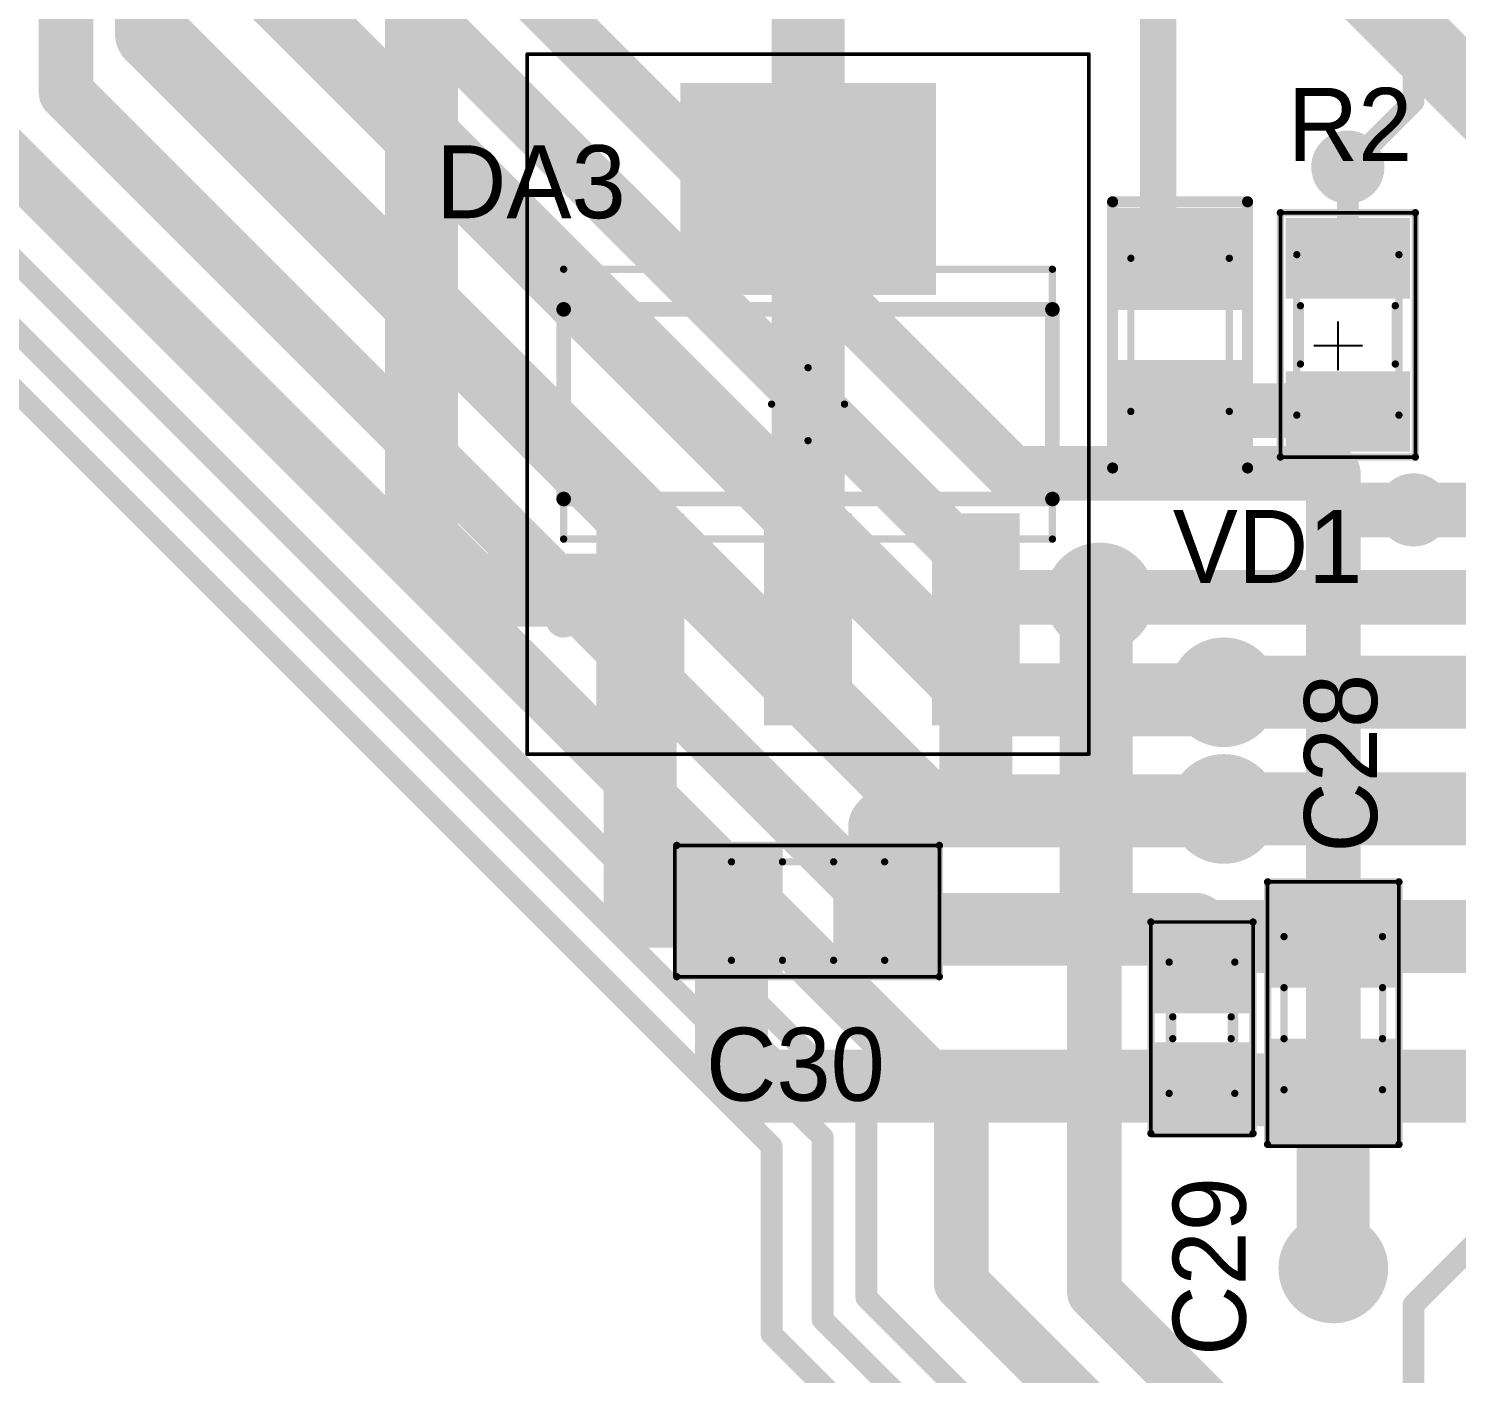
# Model space of a CAD drawing. Header units: millimetres. Extents: x 29 to 180, y 30 to 200.
# Drawn here: x 60.51 to 80.09, y 101.56 to 120 of the extents above; entities that cross this region are included whole.
import ezdxf

# ---------------------------------------------------------------- set-up
doc = ezdxf.new("R2010")
doc.units = ezdxf.units.MM
for name, color, linetype in [('BottomLayer', 5, 'Continuous'), ('BottomSolder', 6, 'Continuous'), ('Mechanical13', 56, 'Continuous'), ('Mechanical15', 56, 'Continuous'), ('MultiLayer', 9, 'Continuous'), ('TopLayer', 1, 'Continuous'), ('TopOverlay', 2, 'Continuous'), ('TopPaste', 8, 'Continuous'), ('TopSolder', 216, 'Continuous'), ('ViaHoleLayer', 16, 'Continuous')]:
    doc.layers.add(name, color=color, linetype=linetype)

# ---------------------------------------------------------------- blocks, each defined once
blk = doc.blocks.new('SMD_C_0805_230')
at = {"layer": 'Mechanical13', "const_width": 0.1}
for points in [[(1.05, 0.675), (-1.05, 0.675)], [(-1.05, -0.675), (-1.05, 0.675)], [(1.05, -0.675), (1.05, 0.675)], [(1.05, -0.675), (-1.05, -0.675)]]:
    blk.add_lwpolyline(points, dxfattribs=at)
at = {"layer": 'Mechanical13', "const_width": 0.05}
for points in [[(-1.075, 0.675, 1), (-1.025, 0.675, 1)], [(-1.075, 0.675, 1), (-1.025, 0.675, 1)], [(1.025, 0.675, 1), (1.075, 0.675, 1)], [(1.025, 0.675, 1), (1.075, 0.675, 1)], [(-1.075, -0.675, 1), (-1.025, -0.675, 1)], [(-1.075, -0.675, 1), (-1.025, -0.675, 1)], [(1.025, -0.675, 1), (1.075, -0.675, 1)], [(1.025, -0.675, 1), (1.075, -0.675, 1)]]:
    blk.add_lwpolyline(points, format="xyb", close=True, dxfattribs=at)
at = {"layer": 'Mechanical15', "const_width": 0.05}
for points in [[(1.825, 0.9), (-1.8, 0.9)], [(-1.8, -0.9), (-1.8, 0.9)], [(1.825, -0.9), (1.825, 0.9)], [(1.825, -0.9), (-1.8, -0.9)]]:
    blk.add_lwpolyline(points, dxfattribs=at)
at = {"layer": 'Mechanical15', "const_width": 0.025}
for points in [[(-1.812, 0.9, 1), (-1.787, 0.9, 1)], [(-1.812, 0.9, 1), (-1.787, 0.9, 1)], [(1.813, 0.9, 1), (1.837, 0.9, 1)], [(1.813, 0.9, 1), (1.837, 0.9, 1)], [(-1.812, -0.9, 1), (-1.787, -0.9, 1)], [(-1.812, -0.9, 1), (-1.787, -0.9, 1)], [(1.813, -0.9, 1), (1.837, -0.9, 1)], [(1.813, -0.9, 1), (1.837, -0.9, 1)]]:
    blk.add_lwpolyline(points, format="xyb", close=True, dxfattribs=at)
at = {"layer": 'TopLayer'}
for points in [[(-0.45, -0.75), (-0.45, 0.75), (-1.65, -0.75), (-1.65, 0.75)], [(1.65, -0.75), (1.65, 0.75), (0.45, -0.75), (0.45, 0.75)]]:
    blk.add_solid(points, dxfattribs=at)
at = {"layer": 'TopOverlay', "const_width": 0.1}
for points in [[(-1.8, -0.9), (-1.8, 0.9)], [(1.8, 0.9), (-1.8, 0.9)], [(1.8, -0.9), (1.8, 0.9)], [(0.35, 0.675), (-0.35, 0.675)], [(0.35, -0.675), (-0.35, -0.675)], [(1.8, -0.9), (-1.8, -0.9)]]:
    blk.add_lwpolyline(points, dxfattribs=at)
at = {"layer": 'TopOverlay', "const_width": 0.05}
for points in [[(-1.825, 0.9, 1), (-1.775, 0.9, 1)], [(-1.825, 0.9, 1), (-1.775, 0.9, 1)], [(1.775, 0.9, 1), (1.825, 0.9, 1)], [(1.775, 0.9, 1), (1.825, 0.9, 1)], [(-0.375, 0.675, 1), (-0.325, 0.675, 1)], [(0.325, 0.675, 1), (0.375, 0.675, 1)], [(-0.375, -0.675, 1), (-0.325, -0.675, 1)], [(0.325, -0.675, 1), (0.375, -0.675, 1)], [(-1.825, -0.9, 1), (-1.775, -0.9, 1)], [(-1.825, -0.9, 1), (-1.775, -0.9, 1)], [(1.775, -0.9, 1), (1.825, -0.9, 1)], [(1.775, -0.9, 1), (1.825, -0.9, 1)]]:
    blk.add_lwpolyline(points, format="xyb", close=True, dxfattribs=at)
at = {"layer": 'TopPaste'}
for points in [[(-0.45, -0.75), (-0.45, 0.75), (-1.65, -0.75), (-1.65, 0.75)], [(1.65, -0.75), (1.65, 0.75), (0.45, -0.75), (0.45, 0.75)]]:
    blk.add_solid(points, dxfattribs=at)
at = {"layer": 'TopSolder'}
for points in [[(-0.348, -0.852), (-0.348, 0.852), (-1.752, -0.852), (-1.752, 0.852)], [(1.752, -0.852), (1.752, 0.852), (0.348, -0.852), (0.348, 0.852)]]:
    blk.add_solid(points, dxfattribs=at)
blk = doc.blocks.new('SMD_C_0603_231')
at = {"layer": 'Mechanical13', "const_width": 0.1}
for points in [[(-0.9, 0.45), (-0.9, -0.45)], [(-0.9, 0.45), (0.9, 0.45)], [(0.9, 0.45), (0.9, -0.45)], [(-0.9, -0.45), (0.9, -0.45)]]:
    blk.add_lwpolyline(points, dxfattribs=at)
at = {"layer": 'Mechanical13', "const_width": 0.05}
for points in [[(-0.925, 0.45, 1), (-0.875, 0.45, 1)], [(-0.925, 0.45, 1), (-0.875, 0.45, 1)], [(0.875, 0.45, 1), (0.925, 0.45, 1)], [(0.875, 0.45, 1), (0.925, 0.45, 1)], [(-0.925, -0.45, 1), (-0.875, -0.45, 1)], [(-0.925, -0.45, 1), (-0.875, -0.45, 1)], [(0.875, -0.45, 1), (0.925, -0.45, 1)], [(0.875, -0.45, 1), (0.925, -0.45, 1)]]:
    blk.add_lwpolyline(points, format="xyb", close=True, dxfattribs=at)
at = {"layer": 'Mechanical15', "const_width": 0.05}
for points in [[(-1.475, 0.7), (-1.475, -0.7)], [(-1.475, 0.7), (1.45, 0.7)], [(1.45, 0.7), (1.45, -0.7)], [(-1.475, -0.7), (1.45, -0.7)]]:
    blk.add_lwpolyline(points, dxfattribs=at)
at = {"layer": 'Mechanical15', "const_width": 0.025}
for points in [[(-1.488, 0.7, 1), (-1.463, 0.7, 1)], [(-1.488, 0.7, 1), (-1.463, 0.7, 1)], [(1.438, 0.7, 1), (1.462, 0.7, 1)], [(1.438, 0.7, 1), (1.462, 0.7, 1)], [(-1.488, -0.7, 1), (-1.463, -0.7, 1)], [(-1.488, -0.7, 1), (-1.463, -0.7, 1)], [(1.438, -0.7, 1), (1.462, -0.7, 1)], [(1.438, -0.7, 1), (1.462, -0.7, 1)]]:
    blk.add_lwpolyline(points, format="xyb", close=True, dxfattribs=at)
at = {"layer": 'TopLayer'}
for points in [[(-0.3, -0.55), (-0.3, 0.55), (-1.3, -0.55), (-1.3, 0.55)], [(1.3, -0.55), (1.3, 0.55), (0.3, -0.55), (0.3, 0.55)]]:
    blk.add_solid(points, dxfattribs=at)
at = {"layer": 'TopOverlay', "const_width": 0.1}
for points in [[(-1.45, 0.7), (-1.45, -0.7)], [(-1.45, 0.7), (1.45, 0.7)], [(1.45, 0.7), (1.45, -0.7)], [(-0.15, 0.4), (0.15, 0.4)], [(-0.15, -0.4), (0.15, -0.4)], [(-1.45, -0.7), (1.45, -0.7)]]:
    blk.add_lwpolyline(points, dxfattribs=at)
at = {"layer": 'TopOverlay', "const_width": 0.05}
for points in [[(-1.475, 0.7, 1), (-1.425, 0.7, 1)], [(-1.475, 0.7, 1), (-1.425, 0.7, 1)], [(1.425, 0.7, 1), (1.475, 0.7, 1)], [(1.425, 0.7, 1), (1.475, 0.7, 1)], [(-0.175, 0.4, 1), (-0.125, 0.4, 1)], [(0.125, 0.4, 1), (0.175, 0.4, 1)], [(-0.175, -0.4, 1), (-0.125, -0.4, 1)], [(0.125, -0.4, 1), (0.175, -0.4, 1)], [(-1.475, -0.7, 1), (-1.425, -0.7, 1)], [(-1.475, -0.7, 1), (-1.425, -0.7, 1)], [(1.425, -0.7, 1), (1.475, -0.7, 1)], [(1.425, -0.7, 1), (1.475, -0.7, 1)]]:
    blk.add_lwpolyline(points, format="xyb", close=True, dxfattribs=at)
at = {"layer": 'TopPaste'}
for points in [[(-0.3, -0.55), (-0.3, 0.55), (-1.3, -0.55), (-1.3, 0.55)], [(1.3, -0.55), (1.3, 0.55), (0.3, -0.55), (0.3, 0.55)]]:
    blk.add_solid(points, dxfattribs=at)
at = {"layer": 'TopSolder'}
for points in [[(-0.198, -0.652), (-0.198, 0.652), (-1.402, -0.652), (-1.402, 0.652)], [(1.402, -0.652), (1.402, 0.652), (0.198, -0.652), (0.198, 0.652)]]:
    blk.add_solid(points, dxfattribs=at)
blk = doc.blocks.new('SMD_C_0805_232')
at = {"layer": 'Mechanical13', "const_width": 0.1}
for points in [[(1.05, 0.675), (-1.05, 0.675)], [(-1.05, 0.675), (-1.05, -0.675)], [(1.05, 0.675), (1.05, -0.675)], [(1.05, -0.675), (-1.05, -0.675)]]:
    blk.add_lwpolyline(points, dxfattribs=at)
at = {"layer": 'Mechanical13', "const_width": 0.05}
for points in [[(-1.075, 0.675, 1), (-1.025, 0.675, 1)], [(-1.075, 0.675, 1), (-1.025, 0.675, 1)], [(1.025, 0.675, 1), (1.075, 0.675, 1)], [(1.025, 0.675, 1), (1.075, 0.675, 1)], [(-1.075, -0.675, 1), (-1.025, -0.675, 1)], [(-1.075, -0.675, 1), (-1.025, -0.675, 1)], [(1.025, -0.675, 1), (1.075, -0.675, 1)], [(1.025, -0.675, 1), (1.075, -0.675, 1)]]:
    blk.add_lwpolyline(points, format="xyb", close=True, dxfattribs=at)
at = {"layer": 'Mechanical15', "const_width": 0.05}
for points in [[(1.825, 0.9), (-1.8, 0.9)], [(-1.8, 0.9), (-1.8, -0.9)], [(1.825, 0.9), (1.825, -0.9)], [(1.825, -0.9), (-1.8, -0.9)]]:
    blk.add_lwpolyline(points, dxfattribs=at)
at = {"layer": 'Mechanical15', "const_width": 0.025}
for points in [[(-1.812, 0.9, 1), (-1.787, 0.9, 1)], [(-1.812, 0.9, 1), (-1.787, 0.9, 1)], [(1.813, 0.9, 1), (1.837, 0.9, 1)], [(1.813, 0.9, 1), (1.837, 0.9, 1)], [(-1.812, -0.9, 1), (-1.787, -0.9, 1)], [(-1.812, -0.9, 1), (-1.787, -0.9, 1)], [(1.813, -0.9, 1), (1.837, -0.9, 1)], [(1.813, -0.9, 1), (1.837, -0.9, 1)]]:
    blk.add_lwpolyline(points, format="xyb", close=True, dxfattribs=at)
at = {"layer": 'TopLayer'}
for points in [[(-0.45, -0.75), (-0.45, 0.75), (-1.65, -0.75), (-1.65, 0.75)], [(1.65, -0.75), (1.65, 0.75), (0.45, -0.75), (0.45, 0.75)]]:
    blk.add_solid(points, dxfattribs=at)
at = {"layer": 'TopOverlay', "const_width": 0.1}
for points in [[(-1.8, 0.9), (-1.8, -0.9)], [(1.8, 0.9), (-1.8, 0.9)], [(1.8, 0.9), (1.8, -0.9)], [(0.35, 0.675), (-0.35, 0.675)], [(0.35, -0.675), (-0.35, -0.675)], [(1.8, -0.9), (-1.8, -0.9)]]:
    blk.add_lwpolyline(points, dxfattribs=at)
at = {"layer": 'TopOverlay', "const_width": 0.05}
for points in [[(-1.825, 0.9, 1), (-1.775, 0.9, 1)], [(-1.825, 0.9, 1), (-1.775, 0.9, 1)], [(1.775, 0.9, 1), (1.825, 0.9, 1)], [(1.775, 0.9, 1), (1.825, 0.9, 1)], [(-0.375, 0.675, 1), (-0.325, 0.675, 1)], [(0.325, 0.675, 1), (0.375, 0.675, 1)], [(-0.375, -0.675, 1), (-0.325, -0.675, 1)], [(0.325, -0.675, 1), (0.375, -0.675, 1)], [(-1.825, -0.9, 1), (-1.775, -0.9, 1)], [(-1.825, -0.9, 1), (-1.775, -0.9, 1)], [(1.775, -0.9, 1), (1.825, -0.9, 1)], [(1.775, -0.9, 1), (1.825, -0.9, 1)]]:
    blk.add_lwpolyline(points, format="xyb", close=True, dxfattribs=at)
at = {"layer": 'TopPaste'}
for points in [[(-0.45, -0.75), (-0.45, 0.75), (-1.65, -0.75), (-1.65, 0.75)], [(1.65, -0.75), (1.65, 0.75), (0.45, -0.75), (0.45, 0.75)]]:
    blk.add_solid(points, dxfattribs=at)
at = {"layer": 'TopSolder'}
for points in [[(-0.348, -0.852), (-0.348, 0.852), (-1.752, -0.852), (-1.752, 0.852)], [(1.752, -0.852), (1.752, 0.852), (0.348, -0.852), (0.348, 0.852)]]:
    blk.add_solid(points, dxfattribs=at)
blk = doc.blocks.new('SOT_223_M_374')
at = {"layer": 'Mechanical13', "const_width": 0.1}
for points in [[(-1.85, 3.35), (1.85, 3.35)], [(-1.85, 3.35), (-1.85, -3.35)], [(1.85, 3.35), (1.85, -3.35)], [(-1.85, -3.35), (1.85, -3.35)]]:
    blk.add_lwpolyline(points, dxfattribs=at)
at = {"layer": 'Mechanical13', "const_width": 0.05}
for points in [[(-1.875, 3.35, 1), (-1.825, 3.35, 1)], [(-1.875, 3.35, 1), (-1.825, 3.35, 1)], [(1.825, 3.35, 1), (1.875, 3.35, 1)], [(1.825, 3.35, 1), (1.875, 3.35, 1)], [(-1.875, -3.35, 1), (-1.825, -3.35, 1)], [(-1.875, -3.35, 1), (-1.825, -3.35, 1)], [(1.825, -3.35, 1), (1.875, -3.35, 1)], [(1.825, -3.35, 1), (1.875, -3.35, 1)]]:
    blk.add_lwpolyline(points, format="xyb", close=True, dxfattribs=at)
at = {"layer": 'Mechanical15'}
for points, const_width in [([(-4.8, 3.85), (4.8, 3.85)], 0.05), ([(-4.8, 3.85), (-4.8, -3.85)], 0.05), ([(4.8, 3.85), (4.8, -3.85)], 0.05), ([(0, 0.5), (0, -0.5)], 0.1), ([(-0.5, 0), (0.5, 0)], 0.1), ([(-4.8, -3.85), (4.8, -3.85)], 0.05)]:
    blk.add_lwpolyline(points, dxfattribs=dict(at, const_width=const_width))
for points, const_width in [([(-4.812, 3.85, 1), (-4.787, 3.85, 1)], 0.025), ([(-4.812, 3.85, 1), (-4.787, 3.85, 1)], 0.025), ([(4.788, 3.85, 1), (4.812, 3.85, 1)], 0.025), ([(4.788, 3.85, 1), (4.812, 3.85, 1)], 0.025), ([(-0.025, 0.5, 1), (0.025, 0.5, 1)], 0.05), ([(-0.525, 0, 1), (-0.475, 0, 1)], 0.05), ([(0.475, 0, 1), (0.525, 0, 1)], 0.05), ([(-0.025, -0.5, 1), (0.025, -0.5, 1)], 0.05), ([(-4.812, -3.85, 1), (-4.787, -3.85, 1)], 0.025), ([(-4.812, -3.85, 1), (-4.787, -3.85, 1)], 0.025), ([(4.788, -3.85, 1), (4.812, -3.85, 1)], 0.025), ([(4.788, -3.85, 1), (4.812, -3.85, 1)], 0.025)]:
    blk.add_lwpolyline(points, format="xyb", close=True, dxfattribs=dict(at, const_width=const_width))
at = {"layer": 'TopLayer'}
for points in [[(-1.6, 1.8), (-1.6, 2.8), (-4.3, 1.8), (-4.3, 2.8)], [(4.3, -1.65), (4.3, 1.65), (1.6, -1.65), (1.6, 1.65)], [(-1.6, -0.5), (-1.6, 0.5), (-4.3, -0.5), (-4.3, 0.5)], [(-1.6, -2.8), (-1.6, -1.8), (-4.3, -2.8), (-4.3, -1.8)]]:
    blk.add_solid(points, dxfattribs=at)
at = {"layer": 'TopOverlay'}
for points, const_width in [([(-2.825, 3.35, 1), (-3.075, 3.35, 1)], 0.25), ([(-3.137, 3.35, 1), (-3.013, 3.35, 1)], 0.125), ([(-2.887, 3.35, 1), (-2.762, 3.35, 1)], 0.125), ([(-1.35, 3.35, 1), (-1.25, 3.35, 1)], 0.1), ([(-1.35, 3.35, 1), (-1.25, 3.35, 1)], 0.1), ([(1.25, 3.35, 1), (1.35, 3.35, 1)], 0.1), ([(1.25, 3.35, 1), (1.35, 3.35, 1)], 0.1), ([(-1.35, -3.35, 1), (-1.25, -3.35, 1)], 0.1), ([(-1.35, -3.35, 1), (-1.25, -3.35, 1)], 0.1), ([(1.25, -3.35, 1), (1.35, -3.35, 1)], 0.1), ([(1.25, -3.35, 1), (1.35, -3.35, 1)], 0.1)]:
    blk.add_lwpolyline(points, format="xyb", close=True, dxfattribs=dict(at, const_width=const_width))
at = {"layer": 'TopOverlay', "const_width": 0.2}
for points in [[(-1.3, 3.35), (1.3, 3.35)], [(-1.3, 3.35), (-1.3, -3.35)], [(1.3, 3.35), (1.3, -3.35)], [(-1.3, -3.35), (1.3, -3.35)]]:
    blk.add_lwpolyline(points, dxfattribs=at)
at = {"layer": 'TopPaste'}
for points in [[(-1.6, 1.8), (-1.6, 2.8), (-4.3, 1.8), (-4.3, 2.8)], [(4.3, -1.65), (4.3, 1.65), (1.6, -1.65), (1.6, 1.65)], [(-1.6, -0.5), (-1.6, 0.5), (-4.3, -0.5), (-4.3, 0.5)], [(-1.6, -2.8), (-1.6, -1.8), (-4.3, -2.8), (-4.3, -1.8)]]:
    blk.add_solid(points, dxfattribs=at)
at = {"layer": 'TopSolder'}
for points in [[(-1.498, 1.698), (-1.498, 2.902), (-4.402, 1.698), (-4.402, 2.902)], [(4.402, -1.752), (4.402, 1.752), (1.498, -1.752), (1.498, 1.752)], [(-1.498, -0.602), (-1.498, 0.602), (-4.402, -0.602), (-4.402, 0.602)], [(-1.498, -2.902), (-1.498, -1.698), (-4.402, -2.902), (-4.402, -1.698)]]:
    blk.add_solid(points, dxfattribs=at)
blk = doc.blocks.new('SMD_R_0805_421')
at = {"layer": 'Mechanical13', "const_width": 0.1}
for points in [[(1.1, 0.7), (-1.1, 0.7)], [(-1.1, -0.7), (-1.1, 0.7)], [(1.1, -0.7), (1.1, 0.7)], [(1.1, -0.7), (-1.1, -0.7)]]:
    blk.add_lwpolyline(points, dxfattribs=at)
at = {"layer": 'Mechanical13', "const_width": 0.05}
for points in [[(-1.125, 0.7, 1), (-1.075, 0.7, 1)], [(-1.125, 0.7, 1), (-1.075, 0.7, 1)], [(1.075, 0.7, 1), (1.125, 0.7, 1)], [(1.075, 0.7, 1), (1.125, 0.7, 1)], [(-1.125, -0.7, 1), (-1.075, -0.7, 1)], [(-1.125, -0.7, 1), (-1.075, -0.7, 1)], [(1.075, -0.7, 1), (1.125, -0.7, 1)], [(1.075, -0.7, 1), (1.125, -0.7, 1)]]:
    blk.add_lwpolyline(points, format="xyb", close=True, dxfattribs=at)
at = {"layer": 'Mechanical15', "const_width": 0.05}
for points in [[(1.675, 0.925), (-1.675, 0.925)], [(-1.675, -0.925), (-1.675, 0.925)], [(1.675, -0.925), (1.675, 0.925)], [(1.675, -0.925), (-1.675, -0.925)]]:
    blk.add_lwpolyline(points, dxfattribs=at)
at = {"layer": 'Mechanical15', "const_width": 0.025}
for points in [[(-1.687, 0.925, 1), (-1.663, 0.925, 1)], [(-1.687, 0.925, 1), (-1.663, 0.925, 1)], [(1.663, 0.925, 1), (1.687, 0.925, 1)], [(1.663, 0.925, 1), (1.687, 0.925, 1)], [(-1.687, -0.925, 1), (-1.663, -0.925, 1)], [(-1.687, -0.925, 1), (-1.663, -0.925, 1)], [(1.663, -0.925, 1), (1.687, -0.925, 1)], [(1.663, -0.925, 1), (1.687, -0.925, 1)]]:
    blk.add_lwpolyline(points, format="xyb", close=True, dxfattribs=at)
at = {"layer": 'TopLayer'}
for points in [[(-0.6, -0.75), (-0.6, 0.75), (-1.5, -0.75), (-1.5, 0.75)], [(1.5, -0.75), (1.5, 0.75), (0.6, -0.75), (0.6, 0.75)]]:
    blk.add_solid(points, dxfattribs=at)
at = {"layer": 'TopOverlay', "const_width": 0.1}
for points in [[(-1.675, -0.925), (-1.675, 0.925)], [(1.675, 0.925), (-1.675, 0.925)], [(1.675, -0.925), (1.675, 0.925)], [(0.4, 0.65), (-0.4, 0.65)], [(0.4, -0.65), (-0.4, -0.65)], [(1.675, -0.925), (-1.675, -0.925)]]:
    blk.add_lwpolyline(points, dxfattribs=at)
at = {"layer": 'TopOverlay', "const_width": 0.05}
for points in [[(-1.7, 0.925, 1), (-1.65, 0.925, 1)], [(-1.7, 0.925, 1), (-1.65, 0.925, 1)], [(1.65, 0.925, 1), (1.7, 0.925, 1)], [(1.65, 0.925, 1), (1.7, 0.925, 1)], [(-0.425, 0.65, 1), (-0.375, 0.65, 1)], [(0.375, 0.65, 1), (0.425, 0.65, 1)], [(-0.425, -0.65, 1), (-0.375, -0.65, 1)], [(0.375, -0.65, 1), (0.425, -0.65, 1)], [(-1.7, -0.925, 1), (-1.65, -0.925, 1)], [(-1.7, -0.925, 1), (-1.65, -0.925, 1)], [(1.65, -0.925, 1), (1.7, -0.925, 1)], [(1.65, -0.925, 1), (1.7, -0.925, 1)]]:
    blk.add_lwpolyline(points, format="xyb", close=True, dxfattribs=at)
at = {"layer": 'TopPaste'}
for points in [[(-0.6, -0.75), (-0.6, 0.75), (-1.5, -0.75), (-1.5, 0.75)], [(1.5, -0.75), (1.5, 0.75), (0.6, -0.75), (0.6, 0.75)]]:
    blk.add_solid(points, dxfattribs=at)
at = {"layer": 'TopSolder'}
for points in [[(-0.498, -0.852), (-0.498, 0.852), (-1.602, -0.852), (-1.602, 0.852)], [(1.602, -0.852), (1.602, 0.852), (0.498, -0.852), (0.498, 0.852)]]:
    blk.add_solid(points, dxfattribs=at)
blk = doc.blocks.new('SMD_LED_LL_GREEN_548')
at = {"layer": 'Mechanical13', "const_width": 0.1}
for points in [[(1.05, 0.675), (-1.05, 0.675)], [(-1.05, -0.675), (-1.05, 0.675)], [(1.05, -0.675), (1.05, 0.675)], [(1.05, -0.675), (-1.05, -0.675)]]:
    blk.add_lwpolyline(points, dxfattribs=at)
at = {"layer": 'Mechanical13', "const_width": 0.05}
for points in [[(-1.075, 0.675, 1), (-1.025, 0.675, 1)], [(-1.075, 0.675, 1), (-1.025, 0.675, 1)], [(1.025, 0.675, 1), (1.075, 0.675, 1)], [(1.025, 0.675, 1), (1.075, 0.675, 1)], [(-1.075, -0.675, 1), (-1.025, -0.675, 1)], [(-1.075, -0.675, 1), (-1.025, -0.675, 1)], [(1.025, -0.675, 1), (1.075, -0.675, 1)], [(1.025, -0.675, 1), (1.075, -0.675, 1)]]:
    blk.add_lwpolyline(points, format="xyb", close=True, dxfattribs=at)
at = {"layer": 'TopLayer'}
for points in [[(-0.445, -0.749), (-0.445, 0.749), (-1.638, -0.749), (-1.638, 0.749)], [(1.638, -0.749), (1.638, 0.749), (0.445, -0.749), (0.445, 0.749)]]:
    blk.add_solid(points, dxfattribs=at)
at = {"layer": 'TopOverlay'}
for p, q in [((0.15, 2.5), (0.15, 1.834)), ((0.483, 2.167), (-0.183, 2.167))]:
    blk.add_line(p, q, dxfattribs=at)
at = {"layer": 'TopOverlay', "const_width": 0.152}
for points in [[(-1.825, -0.925), (-1.825, 0.925)], [(1.825, 0.925), (-1.825, 0.925)], [(1.825, -0.925), (1.825, 0.925)], [(1.825, -0.925), (-1.825, -0.925)]]:
    blk.add_lwpolyline(points, dxfattribs=at)
at = {"layer": 'TopOverlay', "const_width": 0.0762}
for points in [[(-1.863, 0.925, 1), (-1.787, 0.925, 1)], [(-1.863, 0.925, 1), (-1.787, 0.925, 1)], [(1.787, 0.925, 1), (1.863, 0.925, 1)], [(1.787, 0.925, 1), (1.863, 0.925, 1)], [(-1.863, -0.925, 1), (-1.787, -0.925, 1)], [(-1.863, -0.925, 1), (-1.787, -0.925, 1)], [(1.787, -0.925, 1), (1.863, -0.925, 1)], [(1.787, -0.925, 1), (1.863, -0.925, 1)]]:
    blk.add_lwpolyline(points, format="xyb", close=True, dxfattribs=at)
at = {"layer": 'TopPaste'}
for points in [[(-0.445, -0.749), (-0.445, 0.749), (-1.638, -0.749), (-1.638, 0.749)], [(1.638, -0.749), (1.638, 0.749), (0.445, -0.749), (0.445, 0.749)]]:
    blk.add_solid(points, dxfattribs=at)
at = {"layer": 'TopSolder'}
for points in [[(-0.343, -0.851), (-0.343, 0.851), (-1.74, -0.851), (-1.74, 0.851)], [(1.74, -0.851), (1.74, 0.851), (0.343, -0.851), (0.343, 0.851)]]:
    blk.add_solid(points, dxfattribs=at)

msp = doc.modelspace()

# ---------------------------------------------------------------- linework, layer by layer
at = {"layer": 'BottomLayer'}
for points, const_width in [([(62.2, 119.925), (62.2, 173.9)], 1), ([(61.029, 119.121), (61.029, 147.1)], 0.75), ([(65.6, 122.3), (74, 113.9)], 0.75), ([(79.5, 119), (79.5, 121.9)], 0.3), ([(64.6, 121.525), (73.925, 112.2)], 0.75), ([(63.5, 120.925), (73.629, 110.796)], 1), ([(62.2, 119.925), (72.85, 109.275)], 1), ([(61.029, 119.121), (72.6, 107.55)], 0.75), ([(78.6, 118.1), (79.5, 119)], 0.3), ([(60, 118.475), (72.975, 105.5)], 0.75), ([(59.204, 117.946), (72, 105.15)], 0.3), ([(57.596, 117.779), (70.7, 104.675)], 0.3), ([(58.4, 117.8), (71.4, 104.8)], 0.3), ([(74, 113.9), (78.4, 113.9)], 0.75), ([(78.4, 113.3), (78.4, 113.9)], 0.75), ([(78.4, 113.3), (78.5, 113.4)], 0.75), ([(78.5, 113.4), (79.5, 113.4)], 0.75), ([(78.4, 103), (78.4, 113.3)], 0.75), ([(73.925, 112.2), (75.2, 112.2)], 0.75), ([(76.796, 110.796), (76.9, 110.9)], 1), ([(73.629, 110.796), (76.796, 110.796)], 1), ([(72.85, 109.275), (76.875, 109.275)], 1), ([(76.875, 109.275), (76.9, 109.3)], 1), ([(72.6, 107.55), (75.15, 107.55)], 0.75), ([(75.125, 107.525), (75.15, 107.55)], 0.75), ([(75.125, 102.675), (75.125, 107.525)], 0.75), ([(75.15, 107.55), (75.15, 107.65)], 0.75), ([(72.975, 105.5), (73.3, 105.5)], 0.75), ([(73.3, 102.8), (73.3, 105.5)], 0.75), ([(72, 102.6), (72, 105.15)], 0.3), ([(71.4, 102.3), (71.4, 104.8)], 0.3), ([(70.7, 102.1), (70.7, 104.675)], 0.3), ([(79.5, 102.5), (80.5, 103.5)], 0.3), ([(73.3, 102.8), (77.1, 99)], 0.75), ([(75.125, 102.675), (78.471, 99.329)], 0.75), ([(72, 102.6), (73.9, 100.7)], 0.3), ([(79.5, 83.6), (79.5, 102.5)], 0.3), ([(71.4, 102.3), (72.8, 100.9)], 0.3), ([(70.7, 102.1), (72, 100.8)], 0.3)]:
    msp.add_lwpolyline(points, dxfattribs=dict(at, const_width=const_width))
for points, const_width in [([(61.95, 119.925, 1), (62.45, 119.925, 1)], 0.5), ([(61.95, 119.925, 1), (62.45, 119.925, 1)], 0.5), ([(60.842, 119.121, 1), (61.217, 119.121, 1)], 0.375), ([(60.842, 119.121, 1), (61.217, 119.121, 1)], 0.375), ([(79.425, 119, 1), (79.575, 119, 1)], 0.15), ([(79.425, 119, 1), (79.575, 119, 1)], 0.15), ([(78.4, 118.1, 1), (78.8, 118.1, 1)], 0.4), ([(78.525, 118.1, 1), (78.675, 118.1, 1)], 0.15), ([(73.813, 113.9, 1), (74.188, 113.9, 1)], 0.375), ([(73.813, 113.9, 1), (74.188, 113.9, 1)], 0.375), ([(78.213, 113.9, 1), (78.588, 113.9, 1)], 0.375), ([(78.213, 113.9, 1), (78.588, 113.9, 1)], 0.375), ([(78.313, 113.4, 1), (78.688, 113.4, 1)], 0.375), ([(78.313, 113.4, 1), (78.688, 113.4, 1)], 0.375), ([(79.3, 113.4, 1), (79.7, 113.4, 1)], 0.4), ([(79.313, 113.4, 1), (79.688, 113.4, 1)], 0.375), ([(78.213, 113.3, 1), (78.588, 113.3, 1)], 0.375), ([(78.213, 113.3, 1), (78.588, 113.3, 1)], 0.375), ([(78.213, 113.3, 1), (78.588, 113.3, 1)], 0.375), ([(74.875, 112.2, 1), (75.525, 112.2, 1)], 0.65), ([(73.738, 112.2, 1), (74.113, 112.2, 1)], 0.375), ([(73.738, 112.2, 1), (74.113, 112.2, 1)], 0.375), ([(75.013, 112.2, 1), (75.388, 112.2, 1)], 0.375), ([(76.575, 110.9, 1), (77.225, 110.9, 1)], 0.65), ([(76.65, 110.9, 1), (77.15, 110.9, 1)], 0.5), ([(73.379, 110.796, 1), (73.879, 110.796, 1)], 0.5), ([(73.379, 110.796, 1), (73.879, 110.796, 1)], 0.5), ([(76.546, 110.796, 1), (77.046, 110.796, 1)], 0.5), ([(76.546, 110.796, 1), (77.046, 110.796, 1)], 0.5), ([(76.575, 109.3, 1), (77.225, 109.3, 1)], 0.65), ([(72.6, 109.275, 1), (73.1, 109.275, 1)], 0.5), ([(72.6, 109.275, 1), (73.1, 109.275, 1)], 0.5), ([(76.625, 109.275, 1), (77.125, 109.275, 1)], 0.5), ([(76.625, 109.275, 1), (77.125, 109.275, 1)], 0.5), ([(76.65, 109.3, 1), (77.15, 109.3, 1)], 0.5), ([(74.925, 107.65, 1), (75.375, 107.65, 1)], 0.45), ([(72.413, 107.55, 1), (72.788, 107.55, 1)], 0.375), ([(72.413, 107.55, 1), (72.788, 107.55, 1)], 0.375), ([(74.938, 107.525, 1), (75.313, 107.525, 1)], 0.375), ([(74.938, 107.525, 1), (75.313, 107.525, 1)], 0.375), ([(74.963, 107.65, 1), (75.338, 107.65, 1)], 0.375), ([(74.963, 107.55, 1), (75.338, 107.55, 1)], 0.375), ([(74.963, 107.55, 1), (75.338, 107.55, 1)], 0.375), ([(74.963, 107.55, 1), (75.338, 107.55, 1)], 0.375), ([(73.1, 105.5, 1), (73.5, 105.5, 1)], 0.4), ([(72.788, 105.5, 1), (73.163, 105.5, 1)], 0.375), ([(72.788, 105.5, 1), (73.163, 105.5, 1)], 0.375), ([(73.113, 105.5, 1), (73.488, 105.5, 1)], 0.375), ([(73.113, 105.5, 1), (73.488, 105.5, 1)], 0.375), ([(71.925, 105.15, 1), (72.075, 105.15, 1)], 0.15), ([(71.925, 105.15, 1), (72.075, 105.15, 1)], 0.15), ([(71.325, 104.8, 1), (71.475, 104.8, 1)], 0.15), ([(71.325, 104.8, 1), (71.475, 104.8, 1)], 0.15), ([(70.625, 104.675, 1), (70.775, 104.675, 1)], 0.15), ([(70.625, 104.675, 1), (70.775, 104.675, 1)], 0.15), ([(78.075, 103, 1), (78.725, 103, 1)], 0.65), ([(78.213, 103, 1), (78.588, 103, 1)], 0.375), ([(73.113, 102.8, 1), (73.488, 102.8, 1)], 0.375), ([(73.113, 102.8, 1), (73.488, 102.8, 1)], 0.375), ([(74.938, 102.675, 1), (75.313, 102.675, 1)], 0.375), ([(74.938, 102.675, 1), (75.313, 102.675, 1)], 0.375), ([(71.925, 102.6, 1), (72.075, 102.6, 1)], 0.15), ([(71.925, 102.6, 1), (72.075, 102.6, 1)], 0.15), ([(79.425, 102.5, 1), (79.575, 102.5, 1)], 0.15), ([(79.425, 102.5, 1), (79.575, 102.5, 1)], 0.15), ([(71.325, 102.3, 1), (71.475, 102.3, 1)], 0.15), ([(71.325, 102.3, 1), (71.475, 102.3, 1)], 0.15), ([(70.625, 102.1, 1), (70.775, 102.1, 1)], 0.15), ([(70.625, 102.1, 1), (70.775, 102.1, 1)], 0.15)]:
    msp.add_lwpolyline(points, format="xyb", close=True, dxfattribs=dict(at, const_width=const_width))
at = {"layer": 'BottomSolder'}
for points, const_width in [([(78.349, 118.1, 1), (78.851, 118.1, 1)], 0.502), ([(79.249, 113.4, 1), (79.751, 113.4, 1)], 0.502), ([(74.824, 112.2, 1), (75.576, 112.2, 1)], 0.752), ([(76.524, 110.9, 1), (77.276, 110.9, 1)], 0.752), ([(76.524, 109.3, 1), (77.276, 109.3, 1)], 0.752), ([(74.874, 107.65, 1), (75.426, 107.65, 1)], 0.552), ([(73.049, 105.5, 1), (73.551, 105.5, 1)], 0.502), ([(78.024, 103, 1), (78.776, 103, 1)], 0.752)]:
    msp.add_lwpolyline(points, format="xyb", close=True, dxfattribs=dict(at, const_width=const_width))
at = {"layer": 'MultiLayer'}
for points, const_width in [([(78.4, 118.1, 1), (78.8, 118.1, 1)], 0.4), ([(79.3, 113.4, 1), (79.7, 113.4, 1)], 0.4), ([(74.875, 112.2, 1), (75.525, 112.2, 1)], 0.65), ([(76.575, 110.9, 1), (77.225, 110.9, 1)], 0.65), ([(76.575, 109.3, 1), (77.225, 109.3, 1)], 0.65), ([(74.925, 107.65, 1), (75.375, 107.65, 1)], 0.45), ([(73.1, 105.5, 1), (73.5, 105.5, 1)], 0.4), ([(78.075, 103, 1), (78.725, 103, 1)], 0.65)]:
    msp.add_lwpolyline(points, format="xyb", close=True, dxfattribs=dict(at, const_width=const_width))
at = {"layer": 'TopLayer'}
for points, const_width in [([(65.9, 113), (65.9, 121.7)], 1), ([(78.5, 120.9), (83.4, 116)], 1), ([(71.2, 117.8), (71.2, 120.6)], 1), ([(76, 117.141), (76, 120.9)], 0.5), ([(71.2, 111.9), (71.2, 117.8)], 1), ([(78.6, 116.95), (78.6, 118.1)], 0.3), ([(76, 117.141), (76.3, 116.841)], 0.5), ([(78.6, 116.95), (78.65, 116.9)], 0.3), ([(78.6, 116.85), (78.65, 116.9)], 0.3), ([(76.3, 114.759), (78.591, 114.759)], 0.75), ([(78.591, 114.759), (78.6, 114.75)], 0.75), ([(79.5, 113.4), (81.4, 113.4)], 0.75), ([(65.9, 113), (66.6, 112.3)], 1), ([(66.6, 112.3), (68.9, 112.3)], 1), ([(68.9, 111.9), (68.9, 112.3)], 1), ([(75.15, 112.15), (75.2, 112.2)], 1), ([(75.15, 107.65), (75.15, 112.15)], 1), ([(75.2, 112.2), (81.7, 112.2)], 0.75), ([(68.9, 108), (68.9, 111.9)], 1), ([(73.5, 109.6), (73.5, 111.9)], 1), ([(76.9, 110.9), (82.9, 110.9)], 1), ([(73.2, 109.3), (73.5, 109.6)], 1), ([(72.25, 109.05), (72.5, 109.3)], 1), ([(72.5, 109.3), (73.2, 109.3)], 1), ([(76.9, 109.3), (83.7, 109.3)], 1), ([(72.25, 107.9), (72.25, 109.05)], 1), ([(68.9, 108), (69, 107.9)], 1), ([(69, 107.9), (70.15, 107.9)], 1), ([(70.15, 105.95), (70.15, 107.9)], 1), ([(72.25, 107.9), (72.6, 107.55)], 1), ([(72.6, 107.55), (72.7, 107.65)], 1), ([(72.7, 107.65), (75.15, 107.65)], 1), ([(75.15, 107.65), (76.5, 107.65)], 1), ([(76.5, 107.65), (76.6, 107.55)], 1), ([(76.6, 107.55), (78.4, 107.55)], 1), ([(76.6, 107.1), (76.6, 107.55)], 1), ([(78.4, 107.55), (83.45, 107.55)], 1), ([(70.15, 105.95), (70.6, 105.5)], 1), ([(70.6, 105.5), (73.3, 105.5)], 1), ([(73.3, 105.5), (76.6, 105.5)], 1), ([(76.6, 105.5), (76.65, 105.45)], 1), ([(76.65, 105.45), (78.4, 105.45)], 1), ([(78.4, 105.45), (78.45, 105.5)], 1), ([(78.4, 103), (78.4, 105.45)], 1), ([(78.45, 105.5), (81.5, 105.5)], 1)]:
    msp.add_lwpolyline(points, dxfattribs=dict(at, const_width=const_width))
for points, const_width in [([(78.4, 118.1, 1), (78.8, 118.1, 1)], 0.4), ([(70.95, 117.8, 1), (71.45, 117.8, 1)], 0.5), ([(70.95, 117.8, 1), (71.45, 117.8, 1)], 0.5), ([(78.525, 118.1, 1), (78.675, 118.1, 1)], 0.15), ([(75.875, 117.141, 1), (76.125, 117.141, 1)], 0.25), ([(75.875, 117.141, 1), (76.125, 117.141, 1)], 0.25), ([(76.175, 116.841, 1), (76.425, 116.841, 1)], 0.25), ([(78.525, 116.95, 1), (78.675, 116.95, 1)], 0.15), ([(78.525, 116.95, 1), (78.675, 116.95, 1)], 0.15), ([(78.525, 116.85, 1), (78.675, 116.85, 1)], 0.15), ([(78.575, 116.9, 1), (78.725, 116.9, 1)], 0.15), ([(78.575, 116.9, 1), (78.725, 116.9, 1)], 0.15), ([(76.112, 114.759, 1), (76.488, 114.759, 1)], 0.375), ([(78.404, 114.759, 1), (78.779, 114.759, 1)], 0.375), ([(78.404, 114.759, 1), (78.779, 114.759, 1)], 0.375), ([(78.413, 114.75, 1), (78.788, 114.75, 1)], 0.375), ([(79.3, 113.4, 1), (79.7, 113.4, 1)], 0.4), ([(79.313, 113.4, 1), (79.688, 113.4, 1)], 0.375), ([(65.65, 113, 1), (66.15, 113, 1)], 0.5), ([(65.65, 113, 1), (66.15, 113, 1)], 0.5), ([(66.35, 112.3, 1), (66.85, 112.3, 1)], 0.5), ([(66.35, 112.3, 1), (66.85, 112.3, 1)], 0.5), ([(68.65, 112.3, 1), (69.15, 112.3, 1)], 0.5), ([(68.65, 112.3, 1), (69.15, 112.3, 1)], 0.5), ([(74.875, 112.2, 1), (75.525, 112.2, 1)], 0.65), ([(74.9, 112.15, 1), (75.4, 112.15, 1)], 0.5), ([(74.9, 112.15, 1), (75.4, 112.15, 1)], 0.5), ([(74.95, 112.2, 1), (75.45, 112.2, 1)], 0.5), ([(75.013, 112.2, 1), (75.388, 112.2, 1)], 0.375), ([(68.65, 111.9, 1), (69.15, 111.9, 1)], 0.5), ([(68.65, 111.9, 1), (69.15, 111.9, 1)], 0.5), ([(70.95, 111.9, 1), (71.45, 111.9, 1)], 0.5), ([(73.25, 111.9, 1), (73.75, 111.9, 1)], 0.5), ([(76.575, 110.9, 1), (77.225, 110.9, 1)], 0.65), ([(76.65, 110.9, 1), (77.15, 110.9, 1)], 0.5), ([(73.25, 109.6, 1), (73.75, 109.6, 1)], 0.5), ([(73.25, 109.6, 1), (73.75, 109.6, 1)], 0.5), ([(76.575, 109.3, 1), (77.225, 109.3, 1)], 0.65), ([(72.25, 109.3, 1), (72.75, 109.3, 1)], 0.5), ([(72.25, 109.3, 1), (72.75, 109.3, 1)], 0.5), ([(72.95, 109.3, 1), (73.45, 109.3, 1)], 0.5), ([(72.95, 109.3, 1), (73.45, 109.3, 1)], 0.5), ([(76.65, 109.3, 1), (77.15, 109.3, 1)], 0.5), ([(72, 109.05, 1), (72.5, 109.05, 1)], 0.5), ([(72, 109.05, 1), (72.5, 109.05, 1)], 0.5), ([(68.65, 108, 1), (69.15, 108, 1)], 0.5), ([(68.65, 108, 1), (69.15, 108, 1)], 0.5), ([(68.75, 107.9, 1), (69.25, 107.9, 1)], 0.5), ([(68.75, 107.9, 1), (69.25, 107.9, 1)], 0.5), ([(69.9, 107.9, 1), (70.4, 107.9, 1)], 0.5), ([(69.9, 107.9, 1), (70.4, 107.9, 1)], 0.5), ([(72, 107.9, 1), (72.5, 107.9, 1)], 0.5), ([(72, 107.9, 1), (72.5, 107.9, 1)], 0.5), ([(72.35, 107.55, 1), (72.85, 107.55, 1)], 0.5), ([(72.35, 107.55, 1), (72.85, 107.55, 1)], 0.5), ([(72.45, 107.65, 1), (72.95, 107.65, 1)], 0.5), ([(72.45, 107.65, 1), (72.95, 107.65, 1)], 0.5), ([(74.9, 107.65, 1), (75.4, 107.65, 1)], 0.5), ([(74.9, 107.65, 1), (75.4, 107.65, 1)], 0.5), ([(74.9, 107.65, 1), (75.4, 107.65, 1)], 0.5), ([(74.95, 107.65, 1), (75.35, 107.65, 1)], 0.4), ([(76.25, 107.65, 1), (76.75, 107.65, 1)], 0.5), ([(76.25, 107.65, 1), (76.75, 107.65, 1)], 0.5), ([(76.35, 107.55, 1), (76.85, 107.55, 1)], 0.5), ([(76.35, 107.55, 1), (76.85, 107.55, 1)], 0.5), ([(76.35, 107.55, 1), (76.85, 107.55, 1)], 0.5), ([(78.15, 107.55, 1), (78.65, 107.55, 1)], 0.5), ([(78.15, 107.55, 1), (78.65, 107.55, 1)], 0.5), ([(76.35, 107.1, 1), (76.85, 107.1, 1)], 0.5), ([(69.9, 105.95, 1), (70.4, 105.95, 1)], 0.5), ([(69.9, 105.95, 1), (70.4, 105.95, 1)], 0.5), ([(70.35, 105.5, 1), (70.85, 105.5, 1)], 0.5), ([(70.35, 105.5, 1), (70.85, 105.5, 1)], 0.5), ([(73.05, 105.5, 1), (73.55, 105.5, 1)], 0.5), ([(73.05, 105.5, 1), (73.55, 105.5, 1)], 0.5), ([(73.1, 105.5, 1), (73.5, 105.5, 1)], 0.4), ([(76.35, 105.5, 1), (76.85, 105.5, 1)], 0.5), ([(76.35, 105.5, 1), (76.85, 105.5, 1)], 0.5), ([(76.4, 105.45, 1), (76.9, 105.45, 1)], 0.5), ([(76.4, 105.45, 1), (76.9, 105.45, 1)], 0.5), ([(78.15, 105.45, 1), (78.65, 105.45, 1)], 0.5), ([(78.15, 105.45, 1), (78.65, 105.45, 1)], 0.5), ([(78.15, 105.45, 1), (78.65, 105.45, 1)], 0.5), ([(78.2, 105.5, 1), (78.7, 105.5, 1)], 0.5), ([(78.2, 105.5, 1), (78.7, 105.5, 1)], 0.5), ([(78.075, 103, 1), (78.725, 103, 1)], 0.65), ([(78.15, 103, 1), (78.65, 103, 1)], 0.5)]:
    msp.add_lwpolyline(points, format="xyb", close=True, dxfattribs=dict(at, const_width=const_width))
at = {"layer": 'TopSolder'}
for points, const_width in [([(78.349, 118.1, 1), (78.851, 118.1, 1)], 0.502), ([(79.249, 113.4, 1), (79.751, 113.4, 1)], 0.502), ([(74.824, 112.2, 1), (75.576, 112.2, 1)], 0.752), ([(76.524, 110.9, 1), (77.276, 110.9, 1)], 0.752), ([(76.524, 109.3, 1), (77.276, 109.3, 1)], 0.752), ([(74.899, 107.65, 1), (75.401, 107.65, 1)], 0.502), ([(73.049, 105.5, 1), (73.551, 105.5, 1)], 0.502), ([(78.024, 103, 1), (78.776, 103, 1)], 0.752)]:
    msp.add_lwpolyline(points, format="xyb", close=True, dxfattribs=dict(at, const_width=const_width))
at = {"layer": 'ViaHoleLayer'}
for points, const_width in [([(78.475, 118.1, 1), (78.725, 118.1, 1)], 0.25), ([(79.375, 113.4, 1), (79.625, 113.4, 1)], 0.25), ([(75.025, 112.2, 1), (75.375, 112.2, 1)], 0.35), ([(76.725, 110.9, 1), (77.075, 110.9, 1)], 0.35), ([(76.725, 109.3, 1), (77.075, 109.3, 1)], 0.35), ([(75.025, 107.65, 1), (75.275, 107.65, 1)], 0.25), ([(73.175, 105.5, 1), (73.425, 105.5, 1)], 0.25), ([(78.225, 103, 1), (78.575, 103, 1)], 0.35)]:
    msp.add_lwpolyline(points, format="xyb", close=True, dxfattribs=dict(at, const_width=const_width))

# ---------------------------------------------------------------- block references
for name, p, rotation in [('SOT_223_M_374', (71.2, 114.85), 90), ('SMD_LED_LL_GREEN_548', (76.3, 115.8), 270), ('SMD_R_0805_421', (78.6, 115.8), 270), ('SMD_C_0805_232', (71.2, 107.9), 180), ('SMD_C_0805_230', (78.4, 106.5), 270), ('SMD_C_0603_231', (76.6, 106.3), 90)]:
    msp.add_blockref(name, p, dxfattribs=dict(rotation=rotation))

# ---------------------------------------------------------------- texts
at = {"layer": 'TopOverlay'}
for s, p in [('R2', (77.775, 118.186)), ('DA3', (66.1, 117.4)), ('VD1', (76.2, 112.4)), ('C30', (69.8, 105.3))]:
    msp.add_text(s, height=1, dxfattribs=at).set_placement(p)
for s, p in [('C28', (79, 108.7)), ('C29', (77.2, 101.8))]:
    msp.add_text(s, height=1, rotation=90, dxfattribs=at).set_placement(p)

doc.saveas('drawing.dxf')
